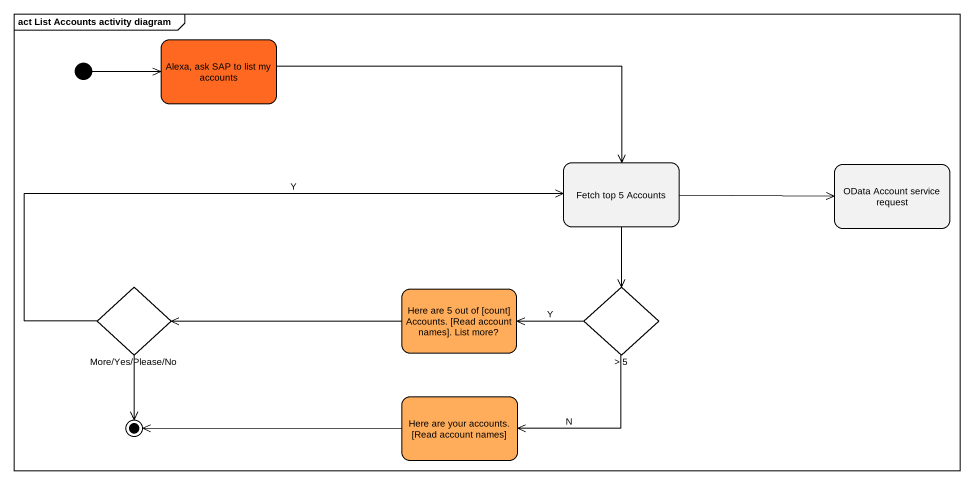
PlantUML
@startuml
mainframe act List Accounts activity diagram
hide empty description
state "Alexa, ask SAP to list my accounts" as Alexa_ask_SAP_to_list_my #FF6820
state "Fetch top 5 Accounts" as Fetch_top_5_Accounts
state "OData Account service request" as OData_Account_service
state "More/Yes/Please/No" as More_Yes_Please_No <<choice>> #FF6820
state "Here are 5 out of [count] Accounts. [Read account names]. List more?" as Here_are_5_out_of_count #FFAD5B
state "> 5" as c5 <<choice>>
state "Here are your accounts. [Read account names]" as Here_are_your_accounts_Read #FFAD5B
[*] -right-> Alexa_ask_SAP_to_list_my
Alexa_ask_SAP_to_list_my -right-> Fetch_top_5_Accounts
Fetch_top_5_Accounts -right-> OData_Account_service
Fetch_top_5_Accounts --> c5
More_Yes_Please_No -right-> Fetch_top_5_Accounts : Y
Here_are_5_out_of_count -left-> More_Yes_Please_No
c5 -left-> Here_are_5_out_of_count : Y
c5 --> Here_are_your_accounts_Read : N
More_Yes_Please_No --> [*]
Here_are_your_accounts_Read -left-> [*]
@enduml
